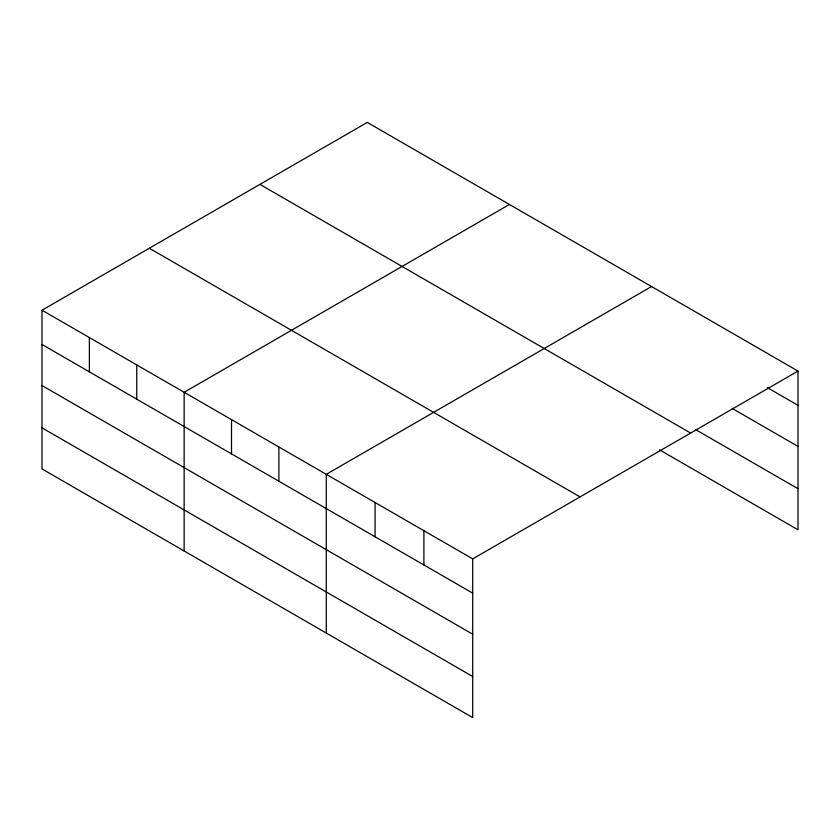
<?xml version="1.0" encoding="UTF-8"?>
<svg xmlns="http://www.w3.org/2000/svg" width="840" height="840" viewBox="0 0 840 840"><rect width="100%" height="100%" fill="white"/><g stroke="black" fill="none" stroke-linecap="round" stroke-linejoin="round"><path stroke-width="1.26" d="M42 310.212L472.71 558.884L472.71 717.591L42 468.919L42 310.212L367.29 122.409L798 371.081L798 529.788L659.505 449.82M509.418 204.477L184.139 392.28L184.139 550.977M651.557 286.534L326.267 474.338L326.267 633.034M472.71 558.884L798 371.081M767.351 387.639L798 405.342M732.154 408.387L798 446.407M695.835 429.733L798 488.712M259.938 184.391L690.659 433.062M149.341 248.241L580.062 496.913M42 344.474L472.71 593.145M42 385.539L472.71 634.211M42 427.844L472.71 676.515M423.895 530.702L423.895 564.952M375.081 502.519L375.081 536.77M278.891 446.985L278.891 481.236M231.515 419.632L231.515 453.884M136.752 364.928L136.752 399.179M89.376 337.575L89.376 371.826"/></g></svg>
